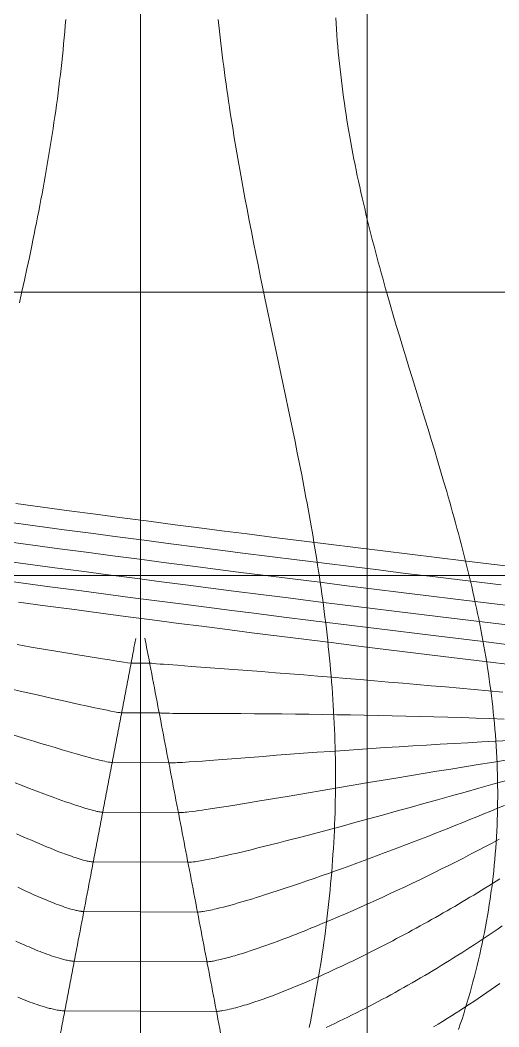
# Model space of a CAD drawing. Extents: x 11249 to 82946, y 15238 to 34763.
# Drawn here: x 55628 to 56050, y 24973 to 25862 of the extents above; entities that cross this region are included whole.
import ezdxf

# ---------------------------------------------------------------- set-up
doc = ezdxf.new("R2010")
doc.units = 0
doc.header["$LTSCALE"] = 250
doc.layers.add('03_Lines_Frames1', color=7, linetype='CONTINUOUS', lineweight=15)
doc.layers.add('03_Lines_Grid', color=253, linetype='CONTINUOUS', lineweight=15)
doc.layers.add('Make2D$Annotation$S0CO1', color=1, linetype='CONTINUOUS', true_color=0xff0000)

# ---------------------------------------------------------------- blocks, each defined once
blk = doc.blocks.new('*U5')
at = {"layer": '03_Lines_Grid'}
blk.add_line((0, -4367.57), (0, 3839.97), dxfattribs=at)
blk = doc.blocks.new('*U6')
at = {"layer": 'Make2D$Annotation$S0CO1', "color": 0, "linetype": 'ByBlock', "lineweight": -2, "transparency": 16777216}
blk.add_blockref('*U5', (2500, 0), dxfattribs=at)

msp = doc.modelspace()

# ---------------------------------------------------------------- linework, layer by layer
at = {"layer": '03_Lines_Frames1', "color": 2}
msp.add_line((55733.82, 27131.63), (55733.82, 24588.99), dxfattribs=at)
for points in [[(55906.02, 25863.52), (55906.34, 25858.5), (55906.69, 25853.47), (55907.06, 25848.44), (55907.46, 25843.4), (55907.89, 25838.36), (55908.34, 25833.33), (55908.82, 25828.3), (55909.33, 25823.28), (55909.87, 25818.25), (55910.43, 25813.23), (55911.02, 25808.21), (55911.64, 25803.2), (55912.29, 25798.18), (55912.96, 25793.18), (55913.66, 25788.18), (55914.39, 25783.2), (55915.15, 25778.21), (55915.94, 25773.23), (55916.74, 25768.29), (55917.58, 25763.36), (55918.43, 25758.43), (55919.32, 25753.51), (55920.22, 25748.58), (55921.16, 25743.67), (55922.11, 25738.76), (55923.09, 25733.85), (55924.08, 25729), (55925.09, 25724.16), (55926.12, 25719.32), (55927.17, 25714.49), (55928.25, 25709.66), (55929.34, 25704.83), (55930.45, 25700.01), (55931.58, 25695.19), (55932.71, 25690.44), (55933.86, 25685.7), (55935.02, 25680.96), (55936.2, 25676.23), (55937.39, 25671.51), (55938.6, 25666.79), (55939.82, 25662.07), (55941.06, 25657.36), (55942.31, 25652.66), (55943.57, 25647.95), (55944.85, 25643.25), (55946.14, 25638.55), (55947.44, 25633.85), (55948.75, 25629.15), (55950.07, 25624.46), (55951.4, 25619.76), (55954.06, 25610.51), (55956.75, 25601.28), (55959.47, 25592.07), (55962.21, 25582.88), (55964.98, 25573.69), (55967.76, 25564.5), (55970.57, 25555.3), (55973.39, 25546.1), (55984.64, 25509.59), (55987.44, 25500.45), (55990.23, 25491.32), (55993.01, 25482.18), (55995.76, 25473.03), (55998.51, 25463.84), (56001.22, 25454.64), (56003.9, 25445.44), (56005.22, 25440.84), (56006.54, 25436.23), (56007.85, 25431.63), (56009.14, 25427.02), (56010.42, 25422.4), (56011.7, 25417.78), (56012.96, 25413.16), (56014.2, 25408.53), (56015.44, 25403.89), (56016.66, 25399.25), (56017.88, 25394.55), (56019.09, 25389.85), (56020.28, 25385.15), (56021.45, 25380.45), (56022.6, 25375.74), (56023.74, 25371.03), (56024.86, 25366.31), (56025.96, 25361.59), (56027.04, 25356.87), (56028.1, 25352.14), (56029.14, 25347.41), (56030.16, 25342.67), (56031.16, 25337.92), (56032.13, 25333.17), (56033.09, 25328.41), (56034.02, 25323.65), (56034.94, 25318.83), (56035.83, 25314), (56036.7, 25309.17), (56037.54, 25304.34), (56038.36, 25299.5), (56039.15, 25294.66), (56039.91, 25289.81), (56040.65, 25284.96), (56041.36, 25280.06), (56042.04, 25275.16), (56042.7, 25270.26), (56043.32, 25265.35), (56043.91, 25260.44), (56044.47, 25255.52), (56045, 25250.6), (56045.5, 25245.68), (56045.97, 25240.72), (56046.4, 25235.76), (56046.8, 25230.79), (56047.17, 25225.82), (56047.5, 25220.85), (56047.8, 25215.87), (56048.06, 25210.9), (56048.28, 25205.92), (56048.47, 25200.92), (56048.62, 25195.91), (56048.74, 25190.9), (56048.82, 25185.89), (56048.86, 25180.88), (56048.86, 25175.88), (56048.82, 25170.87), (56048.75, 25165.86), (56048.64, 25160.84), (56048.48, 25155.82), (56048.29, 25150.81), (56048.06, 25145.79), (56047.79, 25140.78), (56047.48, 25135.77), (56047.13, 25130.76), (56046.74, 25125.76), (56046.31, 25120.76), (56045.84, 25115.77), (56045.33, 25110.78), (56044.78, 25105.8), (56044.49, 25103.31), (56044.19, 25100.82), (56043.88, 25098.33), (56043.56, 25095.84), (56043.23, 25093.36), (56042.89, 25090.87), (56042.54, 25088.39), (56042.19, 25085.91), (56041.44, 25080.98), (56040.66, 25076.05), (56039.84, 25071.12), (56038.97, 25066.21), (56038.08, 25061.3), (56037.14, 25056.39), (56036.16, 25051.5), (56035.15, 25046.61), (56034.11, 25041.77), (56033.03, 25036.94), (56031.91, 25032.12), (56030.76, 25027.31), (56029.57, 25022.5), (56028.34, 25017.7), (56027.08, 25012.91), (56025.79, 25008.14), (56024.47, 25003.42), (56023.12, 24998.71), (56021.74, 24994.01), (56020.32, 24989.33), (56018.87, 24984.65), (56017.39, 24979.98), (56015.88, 24975.32), (56014.33, 24970.67)], [(56050.82, 25103.65), (56047.53, 25101.58), (56044.24, 25099.53), (56040.95, 25097.48), (56037.65, 25095.45), (56034.34, 25093.42), (56031.03, 25091.41), (56027.71, 25089.4), (56024.37, 25087.39), (56021.02, 25085.39), (56017.66, 25083.39), (56014.3, 25081.41), (56010.94, 25079.44), (56007.57, 25077.47), (56004.19, 25075.52), (56000.8, 25073.57), (55997.42, 25071.63), (55994.02, 25069.71), (55990.62, 25067.79), (55987.22, 25065.88), (55983.81, 25063.98), (55980.39, 25062.1), (55976.97, 25060.22), (55973.55, 25058.35), (55970.11, 25056.48), (55966.66, 25054.63), (55963.21, 25052.79), (55959.75, 25050.95), (55956.28, 25049.13), (55952.82, 25047.31), (55949.34, 25045.51), (55945.86, 25043.72), (55942.37, 25041.94), (55938.88, 25040.16), (55935.38, 25038.4), (55931.87, 25036.65), (55928.36, 25034.91), (55924.84, 25033.19), (55921.31, 25031.47), (55917.78, 25029.77), (55914.25, 25028.08), (55910.7, 25026.4), (55907.15, 25024.74), (55903.6, 25023.08), (55900.04, 25021.44), (55896.47, 25019.82), (55892.89, 25018.21), (55889.31, 25016.61), (55885.72, 25015.03), (55882.13, 25013.47), (55878.53, 25011.92), (55874.92, 25010.39), (55871.3, 25008.88), (55867.68, 25007.39), (55864.05, 25005.92), (55860.41, 25004.47), (55856.76, 25003.04), (55853.11, 25001.64), (55849.45, 25000.26), (55845.77, 24998.91), (55842.1, 24997.59), (55838.41, 24996.3), (55834.71, 24995.04), (55832.86, 24994.43), (55831, 24993.83), (55829.15, 24993.24), (55827.29, 24992.66), (55825.43, 24992.09), (55823.56, 24991.54), (55821.69, 24991), (55819.82, 24990.47), (55817.94, 24989.96), (55816.06, 24989.47), (55814.18, 24989.01), (55812.29, 24988.56), (55810.4, 24988.14), (55808.51, 24987.75), (55806.61, 24987.4), (55805.66, 24987.24), (55804.71, 24987.09), (55803.76, 24986.95), (55802.8, 24986.84), (55801.85, 24986.75), (55800.89, 24986.68), (55667.18, 24987.25), (55666.61, 24987.25), (55666.04, 24987.26), (55665.47, 24987.29), (55664.9, 24987.33), (55663.77, 24987.44), (55662.64, 24987.58), (55661.52, 24987.74), (55660.4, 24987.93), (55659.28, 24988.14), (55658.17, 24988.37), (55657.06, 24988.61), (55655.95, 24988.87), (55654.84, 24989.14), (55653.74, 24989.42), (55652.64, 24989.71), (55651.54, 24990.01), (55649.35, 24990.64), (55647.17, 24991.3), (55644.99, 24991.99), (55642.82, 24992.71), (55640.66, 24993.45), (55638.5, 24994.22), (55636.35, 24995.01), (55634.2, 24995.82), (55632.07, 24996.64), (55629.93, 24997.49), (55627.79, 24998.35), (55625.67, 24999.24)]]:
    msp.add_lwpolyline(points, dxfattribs=at)
at = {"layer": '03_Lines_Frames1'}
for points in [[(55627.16, 25611.99), (55629.37, 25621.97), (55631.56, 25631.95), (55633.72, 25641.94), (55635.89, 25652.14), (55638.02, 25662.34), (55639.07, 25667.43), (55640.1, 25672.52), (55641.13, 25677.62), (55642.15, 25682.72), (55643.15, 25687.81), (55644.15, 25692.92), (55645.13, 25698.02), (55646.1, 25703.13), (55647.06, 25708.25), (55648, 25713.37), (55648.94, 25718.49), (55649.86, 25723.63), (55650.78, 25728.89), (55651.7, 25734.15), (55652.59, 25739.42), (55653.47, 25744.69), (55654.34, 25749.96), (55655.18, 25755.23), (55656.01, 25760.5), (55656.82, 25765.78), (55657.61, 25771.06), (55658.39, 25776.35), (55659.14, 25781.63), (55659.88, 25786.92), (55660.59, 25792.22), (55661.29, 25797.51), (55661.96, 25802.81), (55662.62, 25808.11), (55663.26, 25813.49), (55663.87, 25818.88), (55664.47, 25824.27), (55665.05, 25829.67), (55665.6, 25835.07), (55666.13, 25840.48), (55666.65, 25845.89), (55667.14, 25851.3), (55667.61, 25856.71), (55668.06, 25862.13)], [(55802.45, 25862.07), (55802.99, 25856.84), (55803.55, 25851.66), (55804.12, 25846.47), (55804.71, 25841.29), (55805.33, 25836.11), (55805.96, 25830.94), (55806.6, 25825.76), (55807.27, 25820.59), (55807.95, 25815.42), (55808.63, 25810.31), (55809.34, 25805.2), (55810.06, 25800.1), (55810.79, 25795), (55811.54, 25789.9), (55812.3, 25784.8), (55813.08, 25779.7), (55813.87, 25774.61), (55814.66, 25769.59), (55815.47, 25764.57), (55816.28, 25759.56), (55817.11, 25754.55), (55817.95, 25749.55), (55818.8, 25744.55), (55819.66, 25739.55), (55820.53, 25734.56), (55821.41, 25729.57), (55822.3, 25724.58), (55824.11, 25714.59), (55825.96, 25704.61), (55827.84, 25694.63), (55829.73, 25684.8), (55831.65, 25674.99), (55833.59, 25665.19), (55835.55, 25655.4), (55837.53, 25645.61), (55839.54, 25635.83), (55841.56, 25626.04), (55843.6, 25616.24), (55845.64, 25606.51), (55847.69, 25596.79), (55855.94, 25557.9), (55860.06, 25538.46), (55862.12, 25528.69), (55864.16, 25518.92), (55866.19, 25509.14), (55868.2, 25499.36), (55870.19, 25489.57), (55872.16, 25479.79), (55874.1, 25469.99), (55876.02, 25460.19), (55877.93, 25450.24), (55879.8, 25440.28), (55880.72, 25435.3), (55881.63, 25430.33), (55882.53, 25425.35), (55883.42, 25420.36), (55884.3, 25415.38), (55885.16, 25410.39), (55886.01, 25405.41), (55886.85, 25400.41), (55887.68, 25395.42), (55888.5, 25390.42), (55889.3, 25385.41), (55890.09, 25380.41), (55890.87, 25375.33), (55891.64, 25370.25), (55892.39, 25365.17), (55893.12, 25360.09), (55893.84, 25355), (55894.54, 25349.91), (55895.23, 25344.82), (55895.89, 25339.73), (55896.55, 25334.58), (55897.18, 25329.44), (55897.8, 25324.29), (55898.39, 25319.13), (55898.97, 25313.98), (55899.52, 25308.82), (55900.06, 25303.67), (55900.57, 25298.5), (55901.06, 25293.3), (55901.53, 25288.09), (55901.98, 25282.88), (55902.41, 25277.67), (55902.81, 25272.46), (55903.19, 25267.24), (55903.55, 25262.02), (55903.88, 25256.81), (55904.19, 25251.56), (55904.47, 25246.3), (55904.73, 25241.05), (55904.96, 25235.8), (55905.17, 25230.54), (55905.35, 25225.28), (55905.5, 25220.03), (55905.63, 25214.77), (55905.73, 25209.5), (55905.8, 25204.23), (55905.85, 25198.95), (55905.87, 25193.68), (55905.86, 25188.41), (55905.83, 25183.14), (55905.77, 25177.87), (55905.68, 25172.59), (55905.56, 25167.33), (55905.42, 25162.07), (55905.25, 25156.81), (55905.05, 25151.55), (55904.82, 25146.29), (55904.57, 25141.04), (55904.29, 25135.78), (55903.98, 25130.53), (55903.64, 25125.31), (55903.28, 25120.09), (55902.9, 25114.87), (55902.48, 25109.65), (55902.04, 25104.44), (55901.58, 25099.22), (55901.09, 25094.01), (55900.57, 25088.81), (55900.03, 25083.65), (55899.47, 25078.5), (55898.88, 25073.35), (55898.27, 25068.21), (55897.64, 25063.06), (55896.98, 25057.92), (55896.3, 25052.79), (55895.59, 25047.65), (55894.87, 25042.59), (55894.13, 25037.53), (55893.37, 25032.47), (55892.58, 25027.41), (55891.77, 25022.36), (55890.95, 25017.31), (55890.1, 25012.27), (55889.23, 25007.22), (55888.35, 25002.26), (55887.46, 24997.3), (55886.55, 24992.34), (55885.62, 24987.39), (55884.67, 24982.44), (55883.7, 24977.49), (55882.72, 24972.55)], [(56055.67, 25379.91), (56019.14, 25384.33), (55995.24, 25387.24), (55971.35, 25390.16), (55947.46, 25393.1), (55923.57, 25396.06), (55899.68, 25399.03), (55875.8, 25402.02), (55851.91, 25405.02), (55828.03, 25408.05), (55808.03, 25410.6), (55788.03, 25413.16), (55764.59, 25416.18), (55741.16, 25419.23), (55717.72, 25422.3), (55694.3, 25425.39), (55670.87, 25428.51), (55647.45, 25431.65), (55624.03, 25434.82)], [(56052.04, 25363.05), (56015.45, 25367.48), (55991.52, 25370.39), (55967.59, 25373.32), (55943.66, 25376.27), (55919.74, 25379.23), (55895.82, 25382.21), (55871.89, 25385.2), (55847.98, 25388.22), (55824.06, 25391.25), (55804.03, 25393.81), (55783.99, 25396.38), (55760.52, 25399.41), (55737.05, 25402.46), (55713.58, 25405.54), (55690.12, 25408.64), (55666.66, 25411.77), (55643.2, 25414.92), (55619.75, 25418.1)], [(56072.82, 25343.24), (56048.41, 25346.18), (56011.76, 25350.62), (55987.8, 25353.54), (55963.83, 25356.48), (55939.87, 25359.43), (55915.91, 25362.4), (55891.95, 25365.38), (55867.99, 25368.39), (55844.03, 25371.41), (55820.08, 25374.45), (55800.02, 25377.01), (55779.96, 25379.59), (55756.45, 25382.63), (55732.94, 25385.69), (55709.44, 25388.78), (55685.94, 25391.89), (55662.45, 25395.02), (55638.96, 25398.19), (55615.47, 25401.38)], [(56069.22, 25326.36), (56044.78, 25329.3), (56008.07, 25333.76), (55984.07, 25336.68), (55960.07, 25339.63), (55936.07, 25342.59), (55912.07, 25345.56), (55888.07, 25348.55), (55864.08, 25351.56), (55840.09, 25354.59), (55816.1, 25357.64), (55796.01, 25360.21), (55775.91, 25362.8), (55752.37, 25365.84), (55728.83, 25368.91), (55705.29, 25372.01), (55681.76, 25375.13), (55658.23, 25378.27), (55634.7, 25381.45), (55611.18, 25384.65)], [(56065.62, 25309.47), (56041.14, 25312.43), (56004.38, 25316.89), (55980.34, 25319.82), (55956.3, 25322.77), (55932.26, 25325.74), (55908.23, 25328.72), (55884.2, 25331.72), (55860.17, 25334.74), (55836.14, 25337.77), (55812.12, 25340.83), (55791.99, 25343.41), (55771.87, 25346), (55748.29, 25349.05), (55724.71, 25352.13), (55701.14, 25355.23), (55677.57, 25358.36), (55654.01, 25361.52), (55630.45, 25364.7), (55606.89, 25367.91)], [(56062.02, 25292.58), (56037.49, 25295.54), (56000.68, 25300.01), (55976.6, 25302.95), (55952.53, 25305.91), (55928.46, 25308.88), (55904.39, 25311.87), (55880.32, 25314.88), (55856.25, 25317.9), (55832.19, 25320.95), (55808.13, 25324.01), (55787.97, 25326.59), (55767.82, 25329.19), (55744.21, 25332.25), (55720.59, 25335.34), (55696.99, 25338.45), (55673.38, 25341.59), (55649.78, 25344.75), (55626.19, 25347.95)], [(56053.35, 25268.38), (56040.65, 25269.56), (56028.02, 25270.72), (56015.39, 25271.87), (56002.8, 25273.01), (55990.22, 25274.13), (55977.69, 25275.24), (55965.17, 25276.33), (55952.64, 25277.41), (55940.11, 25278.48), (55927.66, 25279.54), (55915.2, 25280.58), (55902.74, 25281.61), (55890.28, 25282.63), (55877.86, 25283.63), (55865.44, 25284.62), (55853.05, 25285.6), (55840.66, 25286.57), (55828.3, 25287.52), (55815.93, 25288.46), (55803.59, 25289.39), (55778.92, 25291.22), (55766.6, 25292.13), (55754.28, 25293.04), (55751.2, 25293.28), (55748.12, 25293.53), (55745.03, 25293.8), (55743.49, 25293.95), (55741.94, 25294.12), (55725.57, 25293.95), (55722.39, 25294.42), (55719.22, 25294.9), (55712.9, 25295.88), (55706.61, 25296.89), (55700.32, 25297.9), (55687.77, 25299.94), (55675.23, 25302), (55662.68, 25304.08), (55650.14, 25306.17), (55637.58, 25308.27), (55625.01, 25310.39)], [(56054.52, 25244.76), (56042, 25245.2), (56029.58, 25245.61), (56017.17, 25246), (56004.82, 25246.37), (55992.47, 25246.72), (55980.2, 25247.05), (55967.94, 25247.35), (55955.68, 25247.64), (55943.41, 25247.9), (55931.25, 25248.15), (55919.08, 25248.37), (55906.92, 25248.57), (55894.75, 25248.76), (55882.65, 25248.92), (55870.55, 25249.07), (55858.48, 25249.2), (55846.41, 25249.31), (55834.38, 25249.4), (55822.35, 25249.48), (55810.35, 25249.54), (55774.39, 25249.67), (55768.4, 25249.7), (55762.41, 25249.75), (55759.41, 25249.8), (55756.41, 25249.86), (55754.91, 25249.91), (55753.4, 25249.97), (55751.89, 25250.05), (55751.14, 25250.1), (55750.38, 25250.17), (55717.24, 25250.16), (55716.45, 25250.26), (55715.65, 25250.38), (55714.06, 25250.64), (55712.48, 25250.91), (55710.89, 25251.2), (55707.75, 25251.8), (55704.61, 25252.42), (55701.49, 25253.05), (55698.37, 25253.7), (55692.15, 25255.01), (55685.96, 25256.35), (55679.76, 25257.7), (55673.58, 25259.07), (55667.4, 25260.45), (55655.04, 25263.23), (55642.69, 25266.04), (55630.32, 25268.87), (55617.94, 25271.73)], [(56059.45, 25225.76), (56047.09, 25225.14), (56034.83, 25224.51), (56022.57, 25223.85), (56010.38, 25223.17), (55998.18, 25222.48), (55986.07, 25221.77), (55973.96, 25221.03), (55961.85, 25220.28), (55949.74, 25219.5), (55937.72, 25218.71), (55925.7, 25217.9), (55913.69, 25217.08), (55901.67, 25216.23), (55889.71, 25215.37), (55877.76, 25214.5), (55865.83, 25213.61), (55853.91, 25212.72), (55842.01, 25211.81), (55806.38, 25209.04), (55794.53, 25208.13), (55788.6, 25207.68), (55782.67, 25207.25), (55776.74, 25206.83), (55773.77, 25206.64), (55770.8, 25206.47), (55767.82, 25206.31), (55766.33, 25206.24), (55764.84, 25206.18), (55763.35, 25206.14), (55761.85, 25206.12), (55761.1, 25206.12), (55760.35, 25206.13), (55759.6, 25206.15), (55758.85, 25206.19), (55708.9, 25206.35), (55708.09, 25206.43), (55707.27, 25206.54), (55706.46, 25206.66), (55705.65, 25206.8), (55704.03, 25207.1), (55702.42, 25207.44), (55700.82, 25207.79), (55699.22, 25208.16), (55697.63, 25208.54), (55696.05, 25208.93), (55692.89, 25209.73), (55689.74, 25210.56), (55686.6, 25211.41), (55683.46, 25212.28), (55680.34, 25213.15), (55677.22, 25214.04), (55670.99, 25215.83), (55664.78, 25217.66), (55658.57, 25219.5), (55652.37, 25221.36), (55646.17, 25223.23), (55639.97, 25225.12), (55633.78, 25227.01), (55621.4, 25230.84)], [(56055.99, 25208.37), (56043.82, 25206.44), (56031.66, 25204.49), (56019.53, 25202.53), (56007.41, 25200.57), (55995.33, 25198.59), (55983.26, 25196.61), (55959.12, 25192.62), (55935.08, 25188.6), (55911.05, 25184.56), (55863.15, 25176.48), (55839.24, 25172.47), (55827.29, 25170.49), (55815.34, 25168.54), (55809.36, 25167.58), (55803.39, 25166.64), (55797.4, 25165.71), (55791.42, 25164.82), (55788.42, 25164.38), (55785.42, 25163.96), (55782.42, 25163.55), (55779.41, 25163.17), (55776.4, 25162.82), (55774.89, 25162.66), (55773.38, 25162.51), (55771.87, 25162.38), (55770.35, 25162.28), (55769.59, 25162.24), (55768.83, 25162.22), (55768.07, 25162.21), (55767.31, 25162.22), (55700.56, 25162.53), (55700.13, 25162.55), (55699.71, 25162.58), (55699.28, 25162.63), (55698.86, 25162.68), (55698.01, 25162.8), (55697.16, 25162.94), (55696.32, 25163.1), (55695.49, 25163.27), (55694.65, 25163.45), (55693.82, 25163.64), (55692.16, 25164.05), (55690.51, 25164.48), (55688.86, 25164.94), (55687.22, 25165.41), (55685.59, 25165.89), (55683.96, 25166.39), (55680.71, 25167.41), (55677.48, 25168.46), (55674.25, 25169.54), (55671.04, 25170.64), (55667.83, 25171.76), (55664.63, 25172.89), (55661.44, 25174.03), (55658.25, 25175.19), (55655.06, 25176.36), (55648.7, 25178.71), (55642.36, 25181.1), (55636.02, 25183.52), (55629.69, 25185.95), (55623.37, 25188.41)], [(56056.6, 25190.6), (56044.47, 25187.15), (56032.33, 25183.71), (56020.18, 25180.28), (56008.04, 25176.87), (55995.89, 25173.46), (55983.74, 25170.07), (55971.58, 25166.69), (55959.42, 25163.33), (55947.26, 25159.98), (55935.09, 25156.65), (55922.91, 25153.34), (55910.73, 25150.04), (55898.55, 25146.78), (55886.35, 25143.54), (55874.15, 25140.33), (55868.04, 25138.74), (55861.94, 25137.16), (55855.83, 25135.59), (55849.71, 25134.03), (55843.6, 25132.49), (55837.48, 25130.96), (55831.35, 25129.45), (55825.22, 25127.96), (55819.08, 25126.5), (55812.94, 25125.07), (55809.87, 25124.36), (55806.79, 25123.67), (55803.71, 25122.99), (55800.63, 25122.32), (55797.54, 25121.67), (55794.45, 25121.04), (55791.35, 25120.43), (55788.25, 25119.85), (55786.7, 25119.58), (55785.14, 25119.31), (55783.59, 25119.07), (55782.03, 25118.84), (55780.46, 25118.63), (55778.9, 25118.46), (55778.11, 25118.38), (55777.32, 25118.33), (55776.54, 25118.29), (55775.75, 25118.28), (55692.21, 25118.71), (55691.76, 25118.72), (55691.31, 25118.75), (55690.86, 25118.78), (55690.41, 25118.83), (55689.51, 25118.95), (55688.62, 25119.09), (55687.73, 25119.26), (55686.85, 25119.44), (55685.97, 25119.64), (55685.09, 25119.85), (55683.34, 25120.31), (55681.6, 25120.79), (55679.87, 25121.31), (55678.14, 25121.85), (55676.42, 25122.4), (55674.71, 25122.98), (55673, 25123.57), (55671.29, 25124.17), (55669.59, 25124.78), (55667.89, 25125.4), (55664.51, 25126.67), (55661.14, 25127.98), (55657.77, 25129.3), (55654.42, 25130.66), (55651.08, 25132.03), (55647.74, 25133.42), (55644.41, 25134.83), (55641.09, 25136.25), (55637.77, 25137.69), (55634.46, 25139.14), (55631.15, 25140.6), (55627.85, 25142.07), (55624.55, 25143.55)], [(56054.91, 25168.56), (56048.79, 25166.02), (56042.67, 25163.5), (56036.54, 25160.98), (56030.38, 25158.47), (56024.22, 25155.96), (56018.06, 25153.47), (56011.88, 25151), (56005.71, 25148.53), (55999.53, 25146.08), (55993.34, 25143.63), (55987.15, 25141.2), (55980.94, 25138.78), (55974.71, 25136.36), (55968.49, 25133.96), (55962.25, 25131.58), (55956.01, 25129.2), (55949.77, 25126.84), (55943.52, 25124.49), (55937.27, 25122.16), (55931, 25119.83), (55924.72, 25117.52), (55918.44, 25115.23), (55912.15, 25112.95), (55905.85, 25110.69), (55899.55, 25108.44), (55893.23, 25106.22), (55886.91, 25104.01), (55880.58, 25101.82), (55874.25, 25099.65), (55867.9, 25097.5), (55861.54, 25095.38), (55855.18, 25093.28), (55848.81, 25091.21), (55842.42, 25089.17), (55839.22, 25088.17), (55836.02, 25087.18), (55832.82, 25086.19), (55829.61, 25085.22), (55826.4, 25084.26), (55823.19, 25083.32), (55819.97, 25082.39), (55816.75, 25081.47), (55813.53, 25080.57), (55810.29, 25079.7), (55807.06, 25078.84), (55803.82, 25078.02), (55800.57, 25077.23), (55798.94, 25076.85), (55797.31, 25076.48), (55795.68, 25076.12), (55794.04, 25075.78), (55792.41, 25075.46), (55790.76, 25075.16), (55789.12, 25074.89), (55788.3, 25074.76), (55787.47, 25074.65), (55786.65, 25074.55), (55785.82, 25074.47), (55784.99, 25074.4), (55784.16, 25074.37), (55683.87, 25074.89), (55683.63, 25074.89), (55683.38, 25074.89), (55682.9, 25074.91), (55682.42, 25074.95), (55681.94, 25074.99), (55681.46, 25075.04), (55680.98, 25075.11), (55680.02, 25075.25), (55679.07, 25075.43), (55678.12, 25075.62), (55677.18, 25075.83), (55676.24, 25076.05), (55675.3, 25076.29), (55674.36, 25076.54), (55672.5, 25077.07), (55670.65, 25077.63), (55668.8, 25078.22), (55666.96, 25078.83), (55665.13, 25079.47), (55663.3, 25080.12), (55661.48, 25080.79), (55659.66, 25081.47), (55657.84, 25082.17), (55656.04, 25082.88), (55654.23, 25083.61), (55652.43, 25084.34), (55650.63, 25085.08), (55647.04, 25086.6), (55643.47, 25088.15), (55639.91, 25089.73), (55636.35, 25091.33), (55632.81, 25092.96), (55629.28, 25094.62), (55625.76, 25096.29)], [(56050.22, 25138.61), (56043.92, 25135.26), (56037.6, 25131.93), (56031.28, 25128.62), (56024.94, 25125.34), (56018.59, 25122.08), (56012.23, 25118.84), (56005.86, 25115.62), (55999.43, 25112.42), (55993, 25109.23), (55986.55, 25106.07), (55980.1, 25102.93), (55973.63, 25099.82), (55967.14, 25096.73), (55960.65, 25093.67), (55954.14, 25090.63), (55947.61, 25087.61), (55941.06, 25084.62), (55934.5, 25081.65), (55927.92, 25078.71), (55921.33, 25075.8), (55914.72, 25072.92), (55908.09, 25070.06), (55901.46, 25067.24), (55894.8, 25064.45), (55888.13, 25061.7), (55884.79, 25060.34), (55881.44, 25058.98), (55878.1, 25057.64), (55874.74, 25056.3), (55871.39, 25054.98), (55868.02, 25053.67), (55864.66, 25052.37), (55861.29, 25051.08), (55857.91, 25049.8), (55854.53, 25048.54), (55851.14, 25047.29), (55847.75, 25046.06), (55844.36, 25044.84), (55840.96, 25043.64), (55837.55, 25042.46), (55834.13, 25041.3), (55830.72, 25040.16), (55827.29, 25039.04), (55823.86, 25037.95), (55820.42, 25036.89), (55816.98, 25035.86), (55815.25, 25035.36), (55813.52, 25034.87), (55811.79, 25034.39), (55810.06, 25033.92), (55808.32, 25033.47), (55806.58, 25033.03), (55804.84, 25032.61), (55803.1, 25032.2), (55801.35, 25031.82), (55799.59, 25031.47), (55797.84, 25031.15), (55796.96, 25031), (55796.08, 25030.86), (55795.2, 25030.74), (55794.32, 25030.64), (55793.43, 25030.55), (55792.54, 25030.5), (55675.52, 25031.07), (55675, 25031.07), (55674.48, 25031.08), (55673.95, 25031.11), (55673.43, 25031.16), (55672.91, 25031.21), (55672.39, 25031.27), (55671.36, 25031.42), (55670.33, 25031.59), (55669.3, 25031.79), (55668.28, 25032), (55667.26, 25032.23), (55666.25, 25032.48), (55665.23, 25032.73), (55664.22, 25033), (55663.22, 25033.28), (55661.21, 25033.87), (55659.21, 25034.49), (55657.21, 25035.14), (55655.22, 25035.82), (55653.24, 25036.51), (55651.27, 25037.23), (55649.3, 25037.97), (55647.33, 25038.72), (55645.37, 25039.5), (55643.42, 25040.28), (55641.46, 25041.08), (55639.52, 25041.9), (55637.57, 25042.73), (55635.63, 25043.56), (55633.7, 25044.42), (55631.77, 25045.28), (55629.85, 25046.15), (55627.93, 25047.03), (55624.09, 25048.82)], [(56052.74, 25062.13), (56049.23, 25059.71), (56045.71, 25057.3), (56042.18, 25054.91), (56038.64, 25052.53), (56035.09, 25050.16), (56031.54, 25047.81), (56027.97, 25045.47), (56024.4, 25043.14), (56020.81, 25040.83), (56017.22, 25038.52), (56013.62, 25036.24), (56010.01, 25033.96), (56006.4, 25031.7), (56002.77, 25029.46), (55999.14, 25027.22), (55995.49, 25025.01), (55991.84, 25022.79), (55988.17, 25020.6), (55984.49, 25018.41), (55980.81, 25016.25), (55977.11, 25014.09), (55973.41, 25011.95), (55969.7, 25009.83), (55965.98, 25007.72), (55962.26, 25005.62), (55958.52, 25003.54), (55954.77, 25001.47), (55951.01, 24999.42), (55947.25, 24997.39), (55943.48, 24995.37), (55939.7, 24993.37), (55935.91, 24991.39), (55932.11, 24989.42), (55928.3, 24987.47), (55924.48, 24985.54), (55920.65, 24983.62), (55916.82, 24981.73), (55912.97, 24979.85), (55909.12, 24977.99), (55905.25, 24976.16), (55901.38, 24974.34), (55897.5, 24972.55)], [(56050.88, 25011.44), (56047.06, 25008.75), (56043.23, 25006.08), (56039.39, 25003.43), (56035.54, 25000.79), (56031.67, 24998.17), (56027.79, 24995.57), (56023.9, 24992.99), (56020, 24990.43), (56016.08, 24987.88), (56012.15, 24985.35), (56008.2, 24982.84), (56004.25, 24980.35), (56000.28, 24977.87), (55996.3, 24975.42), (55992.31, 24972.98)]]:
    msp.add_lwpolyline(points, dxfattribs=at)
at = {"layer": '03_Lines_Frames1', "color": 2}
for points, knots in [([(55729.73, 25315.84), (55729.02, 25312.14), (55727.28, 25302.94), (55725.01, 25290.98), (55722.92, 25279.98), (55720.82, 25268.98), (55718.21, 25255.23), (55715.07, 25238.73), (55711.93, 25222.24), (55709.84, 25211.24), (55707.74, 25200.25), (55705.65, 25189.26), (55702.51, 25172.78), (55699.37, 25156.3), (55696.24, 25139.84), (55693.1, 25123.38), (55688.93, 25101.45), (55683.71, 25074.06), (55678.5, 25046.7), (55674.33, 25024.82), (55671.21, 25008.42), (55668.09, 24992.03), (55663.93, 24970.18), (55658.73, 24942.89), (55653.53, 24915.61), (55649.38, 24893.79), (55646.27, 24877.43), (55643.48, 24862.78), (55641.4, 24851.87), (55640.04, 24844.72), (55638.68, 24837.56), (55636.61, 24826.66), (55634.86, 24817.46), (55633.82, 24812.01)], [0.008037, 0.008037, 0.008037, 0.008037, 0.0290844, 0.0603344, 0.0759594, 0.0915844, 0.1228344, 0.1540844, 0.1853344, 0.2165844, 0.2165844, 0.2478344, 0.2790844, 0.3103344, 0.3415844, 0.3728344, 0.4040844, 0.4665844, 0.5290844, 0.5603344, 0.5915844, 0.6228344, 0.6540844, 0.7165844, 0.7790844, 0.8103344, 0.8415844, 0.8728344, 0.8943188, 0.9040844, 0.9138501, 0.9353344, 0.9665844, 0.9665844, 0.9665844, 0.9665844]), ([(55833.82, 24812.01), (55825.69, 24855.54), (55813.37, 24921.01), (55796.73, 25008.57), (55784.17, 25074.36), (55771.54, 25140.24), (55758.86, 25206.18), (55748.26, 25261.17), (55741.23, 25297.79), (55738.45, 25312.39), (55737.76, 25316.04)], [1.9665844, 1.9665844, 1.9665844, 1.9665844, 2.2165844, 2.3415844, 2.4665844, 2.5915844, 2.7165844, 2.8415844, 2.9040844, 2.9249226, 2.9249226, 2.9249226, 2.9249226])]:
    msp.add_open_spline(points, degree=3, knots=knots, dxfattribs=at)
at = {"layer": '03_Lines_Grid'}
for p, q in [((12843.68, 25621.52), (63550.2, 25621.52)), ((12843.68, 25371.52), (63550.2, 25371.52))]:
    msp.add_line(p, q, dxfattribs=at)

# ---------------------------------------------------------------- block references
at = {"layer": 'Make2D$Annotation$S0CO1', "xscale": -1}
msp.add_blockref('*U6', (58433.82, 28868.05), dxfattribs=at)

doc.saveas('drawing.dxf')
